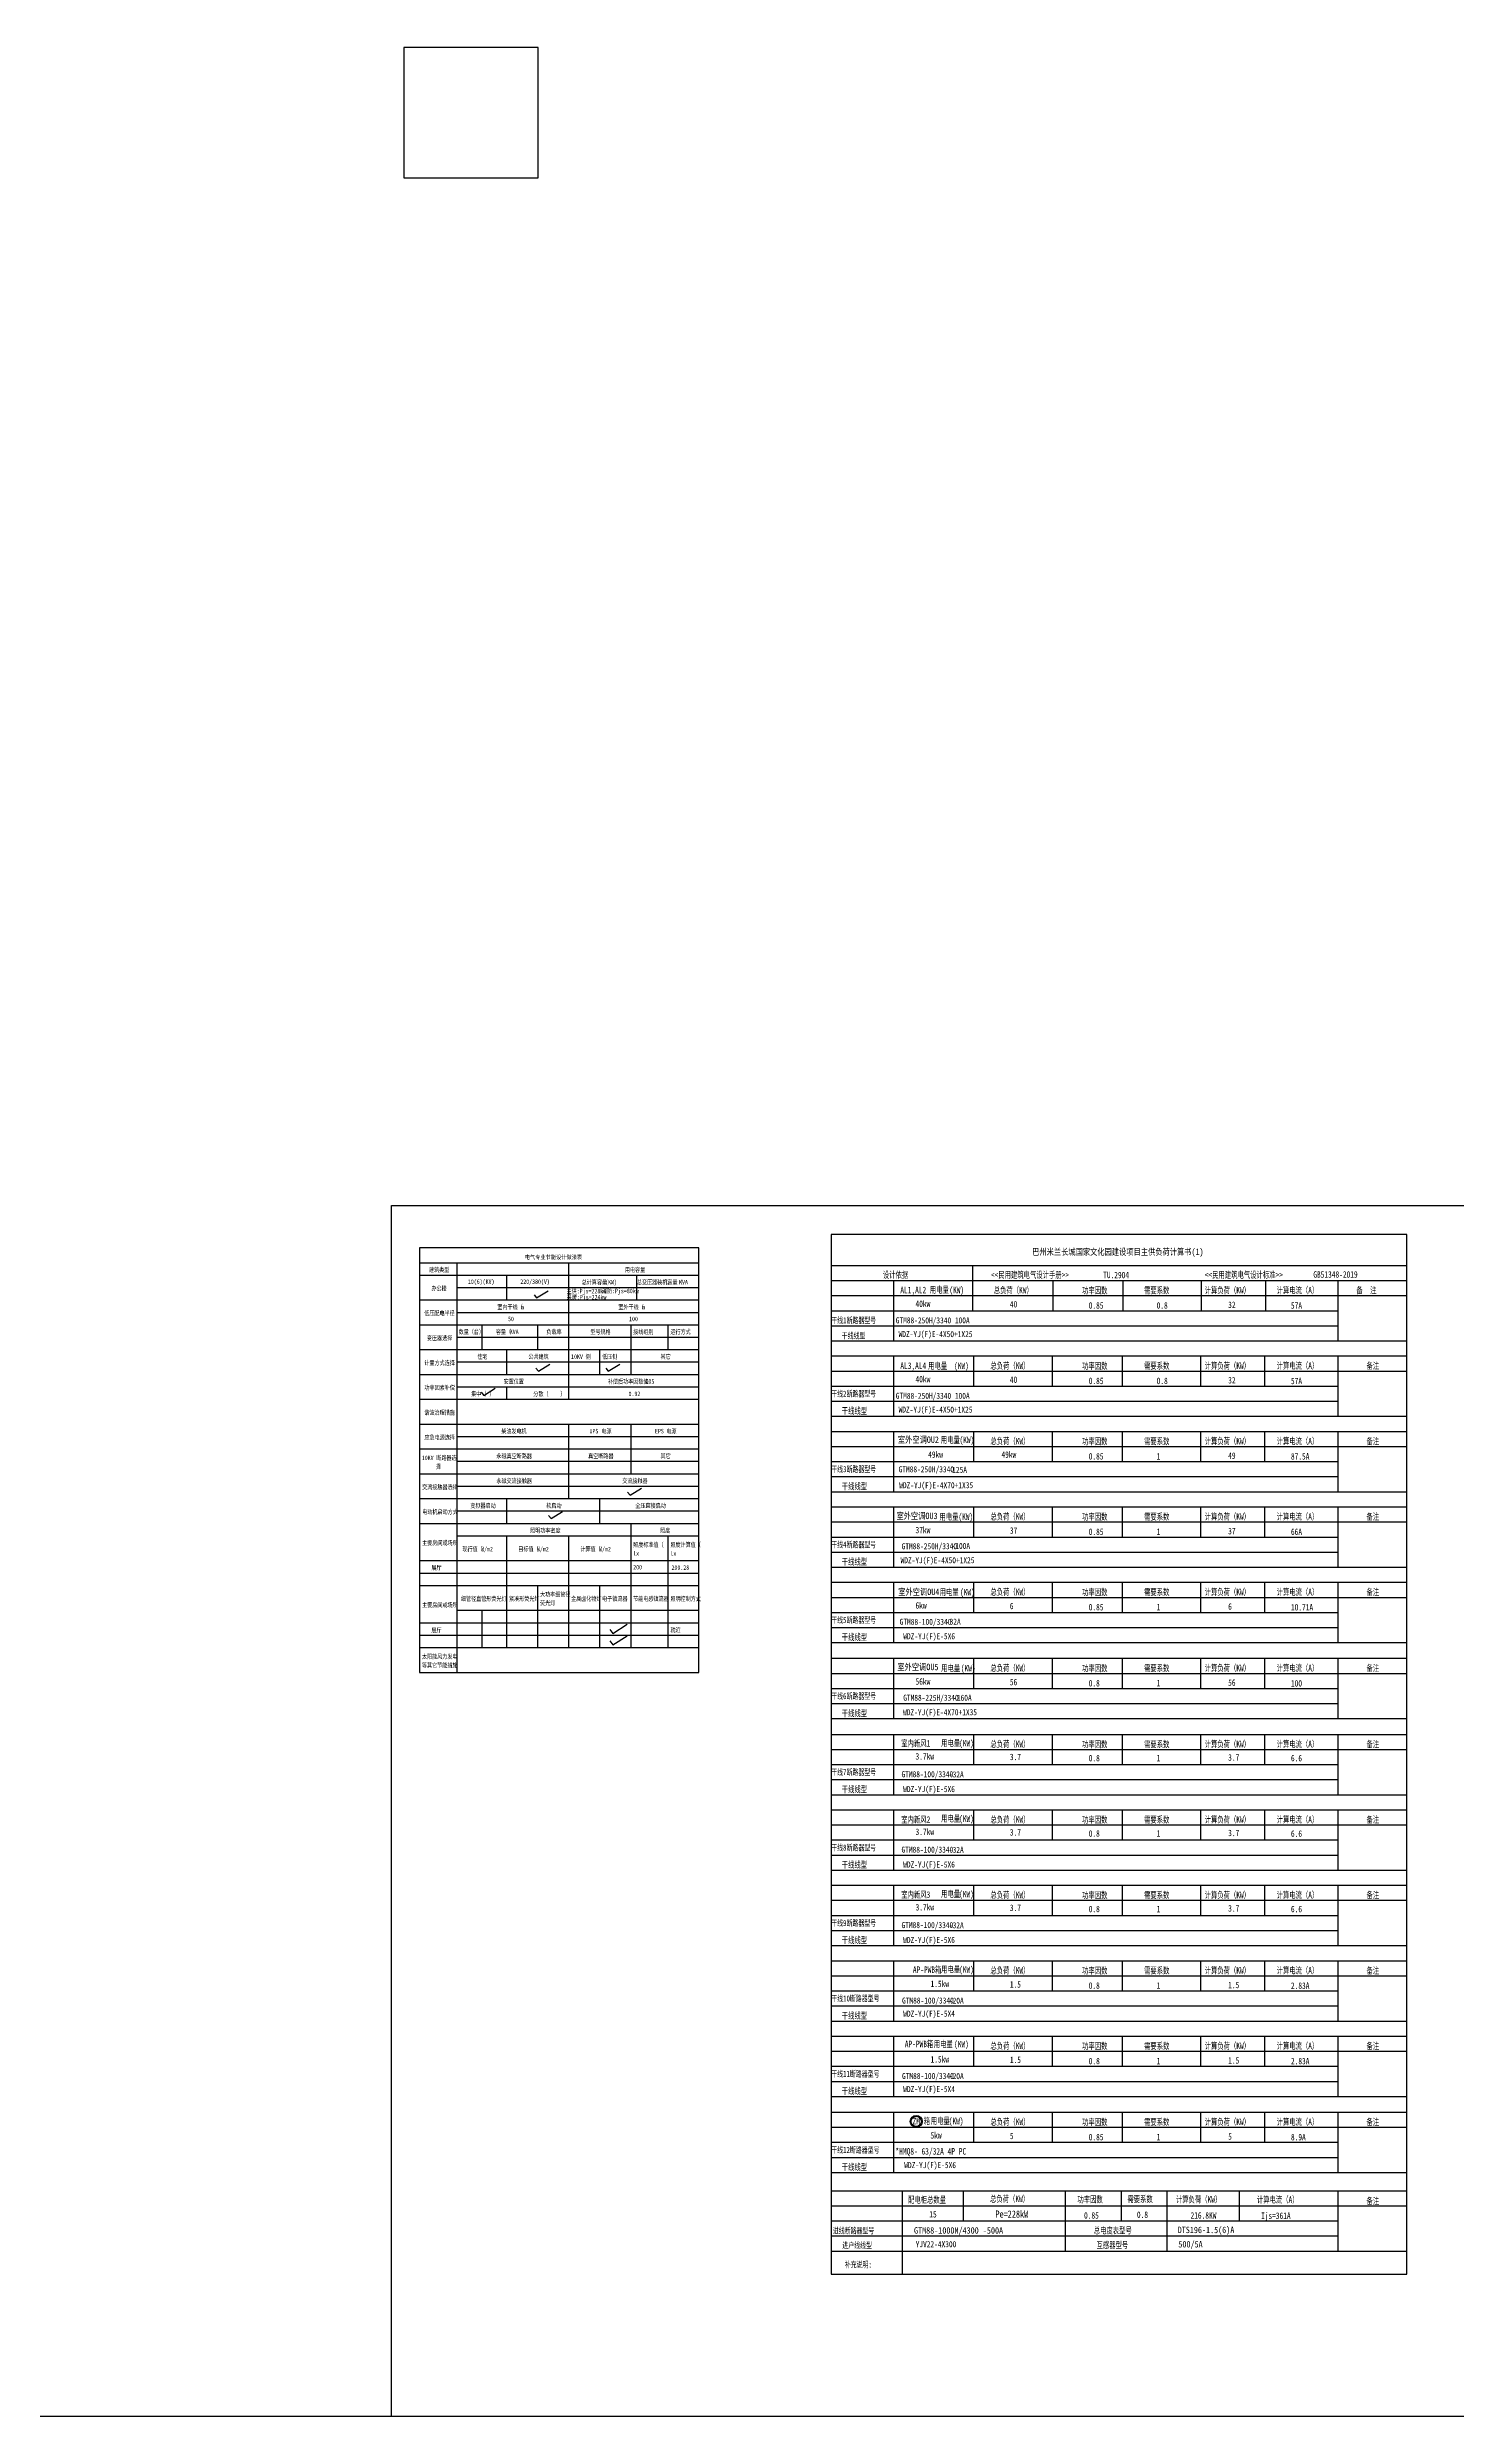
# Model space of a CAD drawing. Extents: x 815029915 to 815825525, y 579155098 to 579748855.
# Drawn here: x 815641068 to 815706446, y 579155098 to 579265019 of the extents above; entities that cross this region are included whole.
import ezdxf
from ezdxf.enums import TextEntityAlignment as Align

# ---------------------------------------------------------------- set-up
doc = ezdxf.new("R2010")
doc.units = 0
doc.header["$LTSCALE"] = 100
doc.header["$MEASUREMENT"] = 0
for name, color, linetype in [('ABDE_SYS', 3, 'Continuous'), ('PUB_TEXT', 7, 'Continuous'), ('PUB_TITLE', 4, 'Continuous'), ('TEL_TAB', 7, 'Continuous'), ('zm', 1, 'Continuous')]:
    doc.layers.add(name, color=color, linetype=linetype)
doc.styles.add('-华文细黑', font='', dxfattribs={"width": 0.8})
doc.styles.add('-宋体', font='', dxfattribs={"width": 0.8})
doc.styles.add('图签各称', font='')
doc.styles.get('-华文细黑').set_extended_font_data('STXihei')
doc.styles.get('-宋体').set_extended_font_data('SimSun')
doc.styles.get('图签各称').set_extended_font_data('SimSun')

msp = doc.modelspace()

# ---------------------------------------------------------------- linework, layer by layer
at = {"color": 7}
for p, q in [((815704131.8, 579209940.6), (815677431.8, 579209940.6)), ((815677431.8, 579209940.6), (815677431.8, 579161712.4)), ((815704131.8, 579161712.4), (815704131.8, 579209940.6)), ((815677431.8, 579165579.3), (815704131.8, 579165579.3)), ((815677431.8, 579164879.3), (815704131.8, 579164879.3)), ((815680719.4, 579165555.8), (815680719.4, 579161712.4)), ((815683550.5, 579165555.8), (815683550.5, 579164155.8)), ((815688286.3, 579165555.8), (815688286.3, 579162779.3)), ((815690877.9, 579165555.8), (815690877.9, 579164155.8)), ((815692995.1, 579165555.8), (815692995.1, 579162779.3)), ((815696352.8, 579165555.8), (815696352.8, 579164155.8)), ((815700935.3, 579165555.8), (815700935.3, 579162755.8)), ((815677431.8, 579164179.3), (815700935.3, 579164179.3)), ((815677431.8, 579163479.3), (815700935.3, 579163479.3)), ((815677431.8, 579162779.3), (815704131.8, 579162779.3)), ((815677431.8, 579161712.4), (815704131.8, 579161712.4))]:
    msp.add_line(p, q, dxfattribs=at)
at = {"layer": 'TEL_TAB'}
msp.add_lwpolyline([(815658337, 579189627), (815671297, 579189627), (815671297, 579209326.2), (815658337, 579209326.2)], close=True, dxfattribs=at)
at = {"layer": 'zm'}
for p, q in [((815677431.8, 579208507.5), (815704131.8, 579208507.5)), ((815677431.8, 579207807.5), (815704131.8, 579207807.5)), ((815680316.1, 579207807.5), (815680316.1, 579205007.5)), ((815683985.9, 579208507.5), (815683985.9, 579206407.5)), ((815687713.1, 579207807.5), (815687713.1, 579206407.5)), ((815690958.8, 579207793.7), (815690958.8, 579206407.5)), ((815694597.8, 579207807.5), (815694597.8, 579206407.5)), ((815697572.1, 579207807.5), (815697572.1, 579206407.5)), ((815700935.3, 579207807.5), (815700935.3, 579205007.5)), ((815663650, 579207147.2), (815663765.4, 579207000.4)), ((815663765.4, 579207000.4), (815664300.4, 579207336)), ((815677431.8, 579207107.5), (815704131.8, 579207107.5)), ((815677431.8, 579206407.5), (815700935.3, 579206407.5)), ((815677431.8, 579205707.5), (815700935.3, 579205707.5)), ((815677431.8, 579205007.5), (815704131.8, 579205007.5)), ((815663732.8, 579203743.4), (815663848.2, 579203596.5)), ((815663848.2, 579203596.5), (815664383.3, 579203932.1)), ((815666972.3, 579203743.4), (815667087.7, 579203596.5)), ((815667087.7, 579203596.5), (815667622.8, 579203932.1)), ((815677431.8, 579204307.5), (815704131.8, 579204307.5)), ((815677431.8, 579203607.5), (815704131.8, 579203607.5)), ((815680316.1, 579204307.5), (815680316.1, 579201507.5)), ((815684033.2, 579204307.5), (815684033.2, 579202907.5)), ((815687680.8, 579204295.8), (815687680.8, 579202895.8)), ((815690926.5, 579204282.1), (815690926.5, 579202895.8)), ((815694565.5, 579204295.8), (815694565.5, 579202895.8)), ((815697539.8, 579204295.8), (815697539.8, 579202895.8)), ((815700935.3, 579204307.5), (815700935.3, 579201507.5)), ((815661198.4, 579202621.4), (815661313.8, 579202474.6)), ((815661313.8, 579202474.6), (815661848.8, 579202810.2)), ((815677431.8, 579202907.5), (815700935.3, 579202907.5)), ((815677431.8, 579202907.5), (815700935.3, 579202907.5)), ((815677431.8, 579202207.5), (815700935.3, 579202207.5)), ((815677431.8, 579201507.5), (815704131.8, 579201507.5)), ((815677431.8, 579200807.5), (815704131.8, 579200807.5)), ((815677431.8, 579200107.5), (815704131.8, 579200107.5)), ((815680316.1, 579200807.5), (815680316.1, 579198007.5)), ((815684033.2, 579200807.5), (815684033.2, 579199407.5)), ((815687680.8, 579200795.8), (815687680.8, 579199395.8)), ((815690926.5, 579200782.1), (815690926.5, 579199395.8)), ((815694565.5, 579200795.8), (815694565.5, 579199395.8)), ((815697539.8, 579200795.8), (815697539.8, 579199395.8)), ((815700935.3, 579200807.5), (815700935.3, 579198007.5)), ((815677431.8, 579199407.5), (815700935.3, 579199407.5)), ((815677431.8, 579199407.5), (815700935.3, 579199407.5)), ((815667984.2, 579197989.9), (815668099.6, 579197843.1)), ((815668099.6, 579197843.1), (815668634.6, 579198178.7)), ((815677431.8, 579198707.5), (815700935.3, 579198707.5)), ((815677431.8, 579198007.5), (815704131.8, 579198007.5)), ((815664322.2, 579196908.4), (815664437.6, 579196761.6)), ((815664437.6, 579196761.6), (815664972.6, 579197097.2)), ((815677431.8, 579197307.5), (815704131.8, 579197307.5)), ((815680316.1, 579197307.5), (815680316.1, 579194507.5)), ((815684033.2, 579197307.5), (815684033.2, 579195907.5)), ((815687680.8, 579197295.8), (815687680.8, 579195895.8)), ((815690926.5, 579197282.1), (815690926.5, 579195895.8)), ((815694565.5, 579197295.8), (815694565.5, 579195895.8)), ((815697539.8, 579197295.8), (815697539.8, 579195895.8)), ((815700935.3, 579197307.5), (815700935.3, 579194507.5)), ((815677431.8, 579196607.5), (815704131.8, 579196607.5)), ((815677431.8, 579195907.5), (815700935.3, 579195907.5)), ((815677431.8, 579195907.5), (815700935.3, 579195907.5)), ((815677431.8, 579195207.5), (815700935.3, 579195207.5)), ((815677431.8, 579194507.5), (815704131.8, 579194507.5)), ((815677431.8, 579193807.5), (815704131.8, 579193807.5)), ((815680316.1, 579193807.5), (815680316.1, 579191007.5)), ((815684033.2, 579193807.5), (815684033.2, 579192407.5)), ((815687680.8, 579193795.8), (815687680.8, 579192395.8)), ((815690926.5, 579193782.1), (815690926.5, 579192395.8)), ((815694565.5, 579193795.8), (815694565.5, 579192395.8)), ((815697539.8, 579193795.8), (815697539.8, 579192395.8)), ((815700935.3, 579193807.5), (815700935.3, 579191007.5)), ((815677431.8, 579193107.5), (815704131.8, 579193107.5)), ((815677431.8, 579192407.5), (815700935.3, 579192407.5)), ((815677431.8, 579192407.5), (815700935.3, 579192407.5)), ((815667155.4, 579191621.1), (815667299.6, 579191437.5)), ((815667299.6, 579191437.5), (815667968.4, 579191857)), ((815667299.6, 579190901), (815667968.4, 579191320.5)), ((815677431.8, 579191707.5), (815700935.3, 579191707.5)), ((815667155.4, 579191084.5), (815667299.6, 579190901)), ((815677431.8, 579191007.5), (815704131.8, 579191007.5)), ((815677431.8, 579190279.4), (815704131.8, 579190279.4)), ((815680316.1, 579190279.4), (815680316.1, 579187479.4)), ((815684033.2, 579190279.4), (815684033.2, 579188879.4)), ((815687680.8, 579190267.8), (815687680.8, 579188867.8)), ((815690926.5, 579190254.1), (815690926.5, 579188867.8)), ((815694565.5, 579190267.8), (815694565.5, 579188867.8)), ((815697539.8, 579190267.8), (815697539.8, 579188867.8)), ((815700935.3, 579190279.4), (815700935.3, 579187479.4)), ((815677431.8, 579189579.4), (815704131.8, 579189579.4)), ((815677431.8, 579188879.4), (815700935.3, 579188879.4)), ((815677431.8, 579188879.4), (815700935.3, 579188879.4)), ((815677431.8, 579188179.4), (815700935.3, 579188179.4)), ((815677431.8, 579187479.4), (815704131.8, 579187479.4)), ((815677431.8, 579186751.4), (815704131.8, 579186751.4)), ((815680316.1, 579186751.4), (815680316.1, 579183951.4)), ((815684033.2, 579186751.4), (815684033.2, 579185351.4)), ((815687680.8, 579186739.8), (815687680.8, 579185339.8)), ((815694565.5, 579186739.8), (815694565.5, 579185339.8)), ((815697539.8, 579186739.8), (815697539.8, 579185339.8)), ((815700935.3, 579186751.4), (815700935.3, 579183951.4)), ((815677431.8, 579186051.4), (815704131.8, 579186051.4)), ((815690926.5, 579186726), (815690926.5, 579185339.8)), ((815677431.8, 579185351.4), (815700935.3, 579185351.4)), ((815677431.8, 579185351.4), (815700935.3, 579185351.4)), ((815677431.8, 579184651.4), (815700935.3, 579184651.4)), ((815677431.8, 579183951.4), (815704131.8, 579183951.4)), ((815677431.8, 579183251.4), (815704131.8, 579183251.4)), ((815677431.8, 579182551.4), (815704131.8, 579182551.4)), ((815680316.1, 579183251.4), (815680316.1, 579180451.4)), ((815684033.2, 579183251.4), (815684033.2, 579181851.4)), ((815687680.8, 579183239.8), (815687680.8, 579181839.8)), ((815690926.5, 579183226), (815690926.5, 579181839.8)), ((815694565.5, 579183239.8), (815694565.5, 579181839.8)), ((815697539.8, 579183239.8), (815697539.8, 579181839.8)), ((815700935.3, 579183251.4), (815700935.3, 579180451.4)), ((815677431.8, 579181851.4), (815700935.3, 579181851.4)), ((815677431.8, 579181851.4), (815700935.3, 579181851.4)), ((815677431.8, 579181151.4), (815700935.3, 579181151.4)), ((815677431.8, 579180451.4), (815704131.8, 579180451.4)), ((815677431.8, 579179751.4), (815704131.8, 579179751.4)), ((815677431.8, 579179051.4), (815704131.8, 579179051.4)), ((815680316.1, 579179751.4), (815680316.1, 579176951.4)), ((815684033.2, 579179751.4), (815684033.2, 579178351.4)), ((815687680.8, 579179739.8), (815687680.8, 579178339.8)), ((815690926.5, 579179726), (815690926.5, 579178339.8)), ((815694565.5, 579179739.8), (815694565.5, 579178339.8)), ((815697539.8, 579179739.8), (815697539.8, 579178339.8)), ((815700935.3, 579179751.4), (815700935.3, 579176951.4)), ((815677431.8, 579178351.4), (815700935.3, 579178351.4)), ((815677431.8, 579178351.4), (815700935.3, 579178351.4)), ((815677431.8, 579177651.4), (815700935.3, 579177651.4)), ((815677431.8, 579176951.4), (815704131.8, 579176951.4)), ((815677431.8, 579176251.4), (815704131.8, 579176251.4)), ((815680316.1, 579176251.4), (815680316.1, 579173451.4)), ((815684033.2, 579176251.4), (815684033.2, 579174851.4)), ((815687680.8, 579176239.8), (815687680.8, 579174839.8)), ((815690926.5, 579176226), (815690926.5, 579174839.8)), ((815694565.5, 579176239.8), (815694565.5, 579174839.8)), ((815697539.8, 579176239.8), (815697539.8, 579174839.8)), ((815700935.3, 579176251.4), (815700935.3, 579173451.4)), ((815677431.8, 579175551.4), (815704131.8, 579175551.4)), ((815677431.8, 579174851.4), (815700935.3, 579174851.4)), ((815677431.8, 579174851.4), (815700935.3, 579174851.4)), ((815677431.8, 579174151.4), (815700935.3, 579174151.4)), ((815677431.8, 579173451.4), (815704131.8, 579173451.4)), ((815677431.8, 579172751.4), (815704131.8, 579172751.4)), ((815680316.1, 579172751.4), (815680316.1, 579169951.4)), ((815684033.2, 579172751.4), (815684033.2, 579171351.4)), ((815687680.8, 579172739.8), (815687680.8, 579171339.8)), ((815690926.5, 579172726), (815690926.5, 579171339.8)), ((815694565.5, 579172739.8), (815694565.5, 579171339.8)), ((815697539.8, 579172739.8), (815697539.8, 579171339.8)), ((815700935.3, 579172751.4), (815700935.3, 579169951.4)), ((815677431.8, 579172051.4), (815704131.8, 579172051.4)), ((815677431.8, 579171351.4), (815700935.3, 579171351.4)), ((815677431.8, 579171351.4), (815700935.3, 579171351.4)), ((815677431.8, 579170651.4), (815700935.3, 579170651.4)), ((815677431.8, 579169951.4), (815704131.8, 579169951.4)), ((815677431.8, 579169223.3), (815704131.8, 579169223.3)), ((815680316.1, 579169223.3), (815680316.1, 579166423.3)), ((815684033.2, 579169223.3), (815684033.2, 579167823.3)), ((815687680.8, 579169211.7), (815687680.8, 579167811.7)), ((815690926.5, 579169198), (815690926.5, 579167811.7)), ((815694565.5, 579169211.7), (815694565.5, 579167811.7)), ((815697539.8, 579169211.7), (815697539.8, 579167811.7)), ((815700935.3, 579169223.3), (815700935.3, 579166423.3)), ((815677431.8, 579168523.3), (815704131.8, 579168523.3)), ((815677431.8, 579167823.3), (815700935.3, 579167823.3)), ((815677431.8, 579167823.3), (815700935.3, 579167823.3)), ((815677431.8, 579167123.3), (815700935.3, 579167123.3)), ((815677431.8, 579166423.3), (815704131.8, 579166423.3))]:
    msp.add_line(p, q, dxfattribs=at)
at = {"layer": 'zm', "color": 1}
for points in [[(815029915, 579748855.2), (815825407.5, 579748855.2), (815825407.5, 579155097.6), (815029915, 579155097.6)], [(815657602.3, 579258964.9), (815663833.2, 579258964.9), (815663833.2, 579265018.6), (815657602.3, 579265018.6)]]:
    msp.add_lwpolyline(points, close=True, dxfattribs=at)
at = {"layer": 'zm'}
for points in [[(815657024.4, 579155097.6), (815657024.4, 579211283.6), (815825525.2, 579211283.6)], [(815658337, 579208635), (815671297, 579208635)], [(815658337, 579208059), (815671297, 579208059)], [(815660065, 579208635), (815660065, 579189627)], [(815662369, 579208059), (815662369, 579206907)], [(815665249, 579208635), (815665249, 579202299)], [(815668402.7, 579208059), (815668402.7, 579206907)], [(815658337, 579206907), (815671297, 579206907)], [(815660065, 579207483), (815671297, 579207483)], [(815658337, 579205755), (815671297, 579205755)], [(815660065, 579206331), (815671297, 579206331)], [(815661217, 579205755), (815661217, 579204603)], [(815663809, 579205755), (815663809, 579204603)], [(815668129, 579205755), (815668129, 579203451)], [(815669857, 579205755), (815669857, 579204603)], [(815658337, 579204603), (815671297, 579204603)], [(815660065, 579205179), (815671297, 579205179)], [(815662369, 579204603), (815662369, 579203451)], [(815666689, 579204603), (815666689, 579203451)], [(815658337, 579203451), (815671297, 579203451)], [(815660065, 579204027), (815671297, 579204027)], [(815658337, 579202299), (815671297, 579202299)], [(815660065, 579202875), (815671297, 579202875)], [(815662369, 579202875), (815662369, 579202299)], [(815658337, 579201147), (815671297, 579201147)], [(815665249, 579201147), (815665249, 579197691)], [(815668129, 579201147), (815668129, 579198843)], [(815658337, 579199995), (815671297, 579199995)], [(815660065, 579200571), (815671297, 579200571)], [(815658337, 579198843), (815671297, 579198843)], [(815660065, 579199419), (815671297, 579199419)], [(815660065, 579198267), (815671297, 579198267)], [(815658337, 579197691), (815671297, 579197691)], [(815660065, 579197115), (815671297, 579197115)], [(815662369, 579197691), (815662369, 579196539)], [(815666689, 579197691), (815666689, 579196539)], [(815658337, 579196539), (815671297, 579196539)], [(815660065, 579195963), (815671297, 579195963)], [(815662369, 579195963), (815662369, 579190779)], [(815665249, 579195963), (815665249, 579190779)], [(815668129, 579196539), (815668129, 579190779)], [(815669857, 579195963), (815669857, 579190779)], [(815658337, 579194811), (815671297, 579194811)], [(815658337, 579194235), (815671297, 579194235)], [(815658337, 579193659), (815671297, 579193659)], [(815663809, 579193659), (815663809, 579190779)], [(815666689, 579193659), (815666689, 579190779)], [(815660065, 579192507), (815671297, 579192507)], [(815661217, 579192507), (815661217, 579190779)], [(815658337, 579191931), (815671297, 579191931)], [(815658337, 579191355), (815671297, 579191355)], [(815658337, 579190779), (815671297, 579190779)]]:
    msp.add_lwpolyline(points, dxfattribs=at)
at = {"layer": 'zm', "color": 1, "ltscale": 10}
for centre, radius in [((815681376.5, 579168796.6), 278.1), ((815681377.7, 579168796), 237.5)]:
    msp.add_circle(centre, radius, dxfattribs=at)

# ---------------------------------------------------------------- texts
at = {"layer": 'ABDE_SYS', "linetype": 'Continuous', "style": '-宋体'}
for s, height, width, p in [('GTM88-250H/3340 100A ', 280, 0.75, (815680426.1, 579205818.8)), ('  WDZ-YJ(F)E-4X50+1X25', 280, 0.75, (815680215.7, 579205180.5, 1681.3)), ('GTM88-250H/3340 100A ', 280, 0.75, (815680426.1, 579202318.8)), ('  WDZ-YJ(F)E-4X50+1X25', 280, 0.75, (815680215.7, 579201680.5, 1681.3)), ('GTM88-250H/3340 ', 280, 0.75, (815680558.4, 579198908.3)), ('-125A', 280, 0.75, (815682873.1, 579198884.4)), ('  WDZ-YJ(F)E-4X70+1X35', 280, 0.75, (815680243.7, 579198170.9, 1681.3)), ('GTM88-250H/3340 ', 280, 0.75, (815680698.5, 579195339.9, -1681.3)), ('-100A', 280, 0.75, (815683016, 579195352.5, -1681.3)), ('  WDZ-YJ(F)E-4X50+1X25', 280, 0.75, (815680307.3, 579194690.8)), ('GTM88-100/3340 ', 280, 0.75, (815680607.3, 579191833.6)), ('  WDZ-YJ(F)E-5X6', 280, 0.75, (815680433.4, 579191164.9, 1681.3)), ('-32A', 280, 0.75, (815682752.7, 579191842.1)), ('  WDZ-YJ(F)E-4X70+1X35', 280, 0.75, (815680423.5, 579187638.6, 1681.3)), ('GTM88-225H/3340 ', 280, 0.75, (815680772.8, 579188310.1)), ('-160A', 280, 0.75, (815683090.4, 579188310.4)), ('GTM88-100/3340 ', 280, 0.75, (815680692.9, 579184762.3)), ('-32A', 280, 0.75, (815682893.2, 579184753.6)), ('  WDZ-YJ(F)E-5X6', 280, 0.75, (815680427.3, 579184072.4, 1681.3)), ('GTM88-100/3340 ', 280, 0.75, (815680692.9, 579181262.3)), ('-32A', 280, 0.75, (815682893.2, 579181253.6)), ('  WDZ-YJ(F)E-5X6', 280, 0.75, (815680427.3, 579180572.4, 1681.3)), ('GTM88-100/3340 ', 280, 0.75, (815680692.9, 579177762.3)), ('-32A', 280, 0.75, (815682893.2, 579177753.6)), ('  WDZ-YJ(F)E-5X6', 280, 0.75, (815680427.3, 579177072.4, 1681.3)), ('  WDZ-YJ(F)E-5X4', 280, 0.75, (815680429.5, 579173654, 1681.3)), ('GTM88-100/3340 ', 280, 0.75, (815680717.5, 579174261.5)), ('-20A', 280, 0.75, (815682893.1, 579174257.2)), ('  WDZ-YJ(F)E-5X4', 280, 0.75, (815680429.5, 579170154, 1681.3)), ('GTM88-100/3340 ', 280, 0.75, (815680717.5, 579170761.5)), ('-20A', 280, 0.75, (815682893.1, 579170757.2)), ('  WDZ-YJ(F)E-5X6', 280, 0.75, (815680478.5, 579166625.3, 1681.3)), ('Pe=228kW', 332.6, 0.8, (815685051.1, 579164328.4)), ('YJV22-4X300', 280, 0.75, (815681351.2, 579162958, 1681.3))]:
    msp.add_text(s, height=height, dxfattribs=dict(at, width=width)).set_placement(p)
at = {"layer": 'PUB_TEXT', "color": 7, "style": '图签各称', "width": 0.9}
msp.add_text('电气专业节能设计做法表', height=192, dxfattribs=at).set_placement((815663214.2, 579208797.6))
at = {"layer": 'PUB_TITLE', "style": '-宋体', "width": 0.8}
msp.add_text('巴州米兰长城国家文化园建设项目主供负荷计算书(1)', height=300, dxfattribs=at).set_placement((815686753.3, 579208986.7))
at = {"layer": 'zm', "style": '-宋体'}
for s, height, width, p in [('建筑类型', 210, 0.8, (815658771.9, 579208203)), ('10(6)(KV)', 210, 0.8, (815660576.2, 579207648.6)), ('220/380(V)', 210, 0.8, (815663005.9, 579207648.6)), ('总计算容量', 210, 0.8, (815665855.1, 579207627)), ('(KW)', 210, 0.8, (815666943.6, 579207627)), ('用电容量', 210, 0.8, (815667859.3, 579208203)), ('总变压器装机容量（', 210, 0.8, (815668419.2, 579207627)), ('KVA', 210, 0.8, (815670373.4, 579207627)), ('设计依据', 300, 0.7, (815679827.4, 579207920.8)), ('<<民用建筑电气设计手册>>', 300, 0.7, (815684841.5, 579207920.8)), ('TU.2904', 300, 0.7, (815690049.7, 579207913.2)), ('<<民用建筑电气设计标准>>', 300, 0.7, (815694762.1, 579207920.8)), ('GB51348-2019', 300, 0.7, (815699798, 579207937.2)), ('办公楼', 210, 0.8, (815658885.3, 579207339)), ('室内干线（', 210, 0.8, (815661943.4, 579206475)), ('m', 210, 0.8, (815663026.9, 579206475)), ('室外干线（', 210, 0.8, (815667559.4, 579206475)), ('m', 210, 0.8, (815668642.9, 579206475)), ('AL1,AL2', 300, 0.7, (815680638.4, 579207218.9)), ('40kw', 300, 0.7, (815681344.2, 579206581.3)), ('用电量', 300, 0.7, (815682006.5, 579207228.5)), ('(KW)', 300, 0.7, (815682912.5, 579207218.8)), ('总负荷（KW）', 300, 0.7, (815684971.7, 579207206.9)), ('40', 300, 0.7, (815685720.3, 579206556.4)), ('功率因数', 300, 0.7, (815689070.7, 579207196.1)), ('0.85', 300, 0.7, (815689377.9, 579206501.8)), ('需要系数', 300, 0.7, (815691944.8, 579207201.3)), ('0.8', 300, 0.7, (815692530.2, 579206502.9)), ('计算负荷（KW）', 300, 0.7, (815694755.6, 579207206.9)), ('32', 300, 0.7, (815695848.5, 579206530.8)), ('计算电流（A）', 300, 0.7, (815698092.2, 579207206.9)), ('57A', 300, 0.7, (815698760.9, 579206498.7)), ('备  注', 300, 0.7, (815701795.3, 579207206.9)), ('低压配电半径', 210, 0.8, (815658552.4, 579206187)), ('数量（台）', 210, 0.8, (815660148.4, 579205323)), ('容量（', 210, 0.8, (815661872.3, 579205323)), ('50', 210, 0.8, (815662437.5, 579205920.6)), ('KVA', 210, 0.8, (815662520.3, 579205323)), ('负载率', 210, 0.8, (815664222.4, 579205323)), ('型号规格', 210, 0.8, (815666259.9, 579205323)), ('100', 210, 0.8, (815668053.5, 579205920.6)), ('接线组别', 210, 0.8, (815668244.2, 579205323)), ('运行方式', 210, 0.8, (815669972.2, 579205323)), ('干线1断路器型号', 280, 0.7, (815677432, 579205819.2)), ('干线线型', 280, 0.7, (815677921.4, 579205109.3)), ('变压器选择', 210, 0.8, (815658673, 579205035)), ('住宅', 210, 0.8, (815661013.8, 579204171)), ('公共建筑', 210, 0.8, (815663386.3, 579204171)), ('10KV', 210, 0.8, (815665364.2, 579204171)), ('侧', 210, 0.8, (815666040, 579204171)), ('低压侧', 210, 0.8, (815666804.2, 579204171)), ('其它', 210, 0.8, (815669514.3, 579204171)), ('计量方式选择', 210, 0.8, (815658558.8, 579203883)), ('安置位置', 210, 0.8, (815662235.2, 579203019)), ('补偿后功率因数值', 210, 0.8, (815667071.2, 579203019)), ('COS', 210, 0.8, (815668814.6, 579203019)), ('AL3,AL4', 300, 0.7, (815680638.4, 579203705.8)), ('40kw', 300, 0.7, (815681344.2, 579203081.3)), ('用电量', 300, 0.7, (815681927.8, 579203701.2)), ('(KW)', 300, 0.7, (815683131.3, 579203698.3)), ('总负荷（KW）', 300, 0.7, (815684815.5, 579203706.9)), ('40', 300, 0.7, (815685720.3, 579203056.4)), ('功率因数', 300, 0.7, (815689070.7, 579203696.1)), ('0.85', 300, 0.7, (815689377.9, 579203001.8)), ('需要系数', 300, 0.7, (815691944.8, 579203701.3)), ('0.8', 300, 0.7, (815692530.2, 579203002.9)), ('计算负荷（KW）', 300, 0.7, (815694755.6, 579203706.9)), ('32', 300, 0.7, (815695848.5, 579203030.8)), ('计算电流（A）', 300, 0.7, (815698092.2, 579203706.9)), ('57A', 300, 0.7, (815698760.9, 579202998.7)), ('备注', 300, 0.7, (815702265.4, 579203700.9)), ('功率因素补偿', 210, 0.8, (815658559.7, 579202731)), ('集中（ ）', 210, 0.8, (815660730.5, 579202443)), ('分散（    ）', 210, 0.8, (815663610.5, 579202443)), ('干线2断路器型号', 280, 0.7, (815677432, 579202414.8)), ('谐波治理措施', 210, 0.8, (815658559.7, 579201579)), ('干线线型', 300, 0.7, (815677921.4, 579201609.3)), ('应急电源选择', 210, 0.8, (815658558.8, 579200427)), ('柴油发电机', 210, 0.8, (815662125.4, 579200715)), ('UPS', 210, 0.8, (815666217.5, 579200715)), ('电源', 210, 0.8, (815666770.4, 579200715)), ('EPS', 210, 0.8, (815669254.6, 579200715)), ('电源', 210, 0.8, (815669781.3, 579200715)), ('用电量', 300, 0.7, (815682518.4, 579200264.2)), ('(KW)', 300, 0.7, (815683383.3, 579200261.3)), ('总负荷（KW）', 300, 0.7, (815684815.5, 579200206.9)), ('功率因数', 300, 0.7, (815689070.7, 579200196.1)), ('需要系数', 300, 0.7, (815691944.8, 579200201.3)), ('计算负荷（KW）', 300, 0.7, (815694755.6, 579200206.9)), ('计算电流（A）', 300, 0.7, (815698092.2, 579200206.9)), ('备注', 300, 0.7, (815702265.4, 579200200.9)), ('10KV', 210, 0.8, (815658437.8, 579199476.6)), ('择', 210, 0.8, (815659094.7, 579199073.4)), ('断路器选', 210, 0.8, (815659113.6, 579199476.6)), ('永磁真空断路器', 210, 0.8, (815661899.6, 579199563)), ('真空断路器', 210, 0.8, (815666154.7, 579199563)), ('其它', 210, 0.8, (815669514.3, 579199563)), ('干线3断路器型号', 280, 0.7, (815677432, 579198914.8)), ('49kw', 300, 0.7, (815681928.8, 579199581.3)), ('49kw', 300, 0.7, (815685330.1, 579199581.3)), ('0.85', 300, 0.7, (815689377.9, 579199501.8)), ('1', 300, 0.7, (815692530.2, 579199502.9)), ('49', 300, 0.7, (815695848.5, 579199530.8)), ('87.5A', 300, 0.7, (815698760.9, 579199498.7)), ('交流接触器选择', 210, 0.8, (815658452.6, 579198123)), ('永磁交流接触器', 210, 0.8, (815661899.6, 579198411)), ('交流接触器', 210, 0.8, (815667738.7, 579198411)), ('干线线型', 300, 0.7, (815677921.4, 579198109.3)), ('电动机启动方式', 210, 0.8, (815658457.2, 579196971)), ('变频器启动', 210, 0.8, (815660690, 579197259)), ('软启动', 210, 0.8, (815664213.3, 579197259)), ('全压直接启动', 210, 0.8, (815668347.1, 579197259)), ('用电量', 300, 0.7, (815682454.3, 579196701.2)), ('(KW)', 300, 0.7, (815683333.8, 579196698.3)), ('总负荷（KW）', 300, 0.7, (815684815.5, 579196706.9)), ('功率因数', 300, 0.7, (815689070.7, 579196696.1)), ('需要系数', 300, 0.7, (815691944.8, 579196701.3)), ('计算负荷（KW）', 300, 0.7, (815694755.6, 579196706.9)), ('计算电流（A）', 300, 0.7, (815698092.2, 579196706.9)), ('备注', 300, 0.7, (815702265.4, 579196700.9)), ('主要房间或场所', 210, 0.8, (815658453.5, 579195531)), ('照明功率密度', 210, 0.8, (815663462.9, 579196107)), ('照度标准值（', 210, 0.8, (815668244.2, 579195444.6)), ('照度', 210, 0.8, (815669495.3, 579196107)), ('照度计算值（', 210, 0.8, (815669972.2, 579195444.6)), ('干线4断路器型号', 280, 0.7, (815677432, 579195414.8)), ('37kw', 300, 0.7, (815681344.2, 579196081.3)), ('37', 300, 0.7, (815685720.3, 579196056.4)), ('0.85', 300, 0.7, (815689377.9, 579196001.8)), ('1', 300, 0.7, (815692530.2, 579196002.9)), ('37', 300, 0.7, (815695848.5, 579196030.8)), ('66A', 300, 0.7, (815698760.9, 579195998.7)), ('展厅', 210, 0.8, (815658884.3, 579194379)), ('现行值（', 210, 0.8, (815660322.6, 579195243)), ('W/m2', 210, 0.8, (815661188.4, 579195243)), ('目标值（', 210, 0.8, (815662914.6, 579195243)), ('W/m2', 210, 0.8, (815663780.4, 579195243)), ('计算值（', 210, 0.8, (815665794.6, 579195243)), ('W/m2', 210, 0.8, (815666660.4, 579195243)), ('200', 210, 0.8, (815668244.2, 579194400.6)), ('lx', 210, 0.8, (815668244.2, 579195041.4)), ('lx', 210, 0.8, (815669972.2, 579195041.4)), ('200.28', 210, 0.8, (815670022.8, 579194381.8)), ('干线线型', 300, 0.7, (815677921.4, 579194609.3)), ('大功率细管径', 210, 0.8, (815663924.2, 579193140.6)), ('用电量', 300, 0.7, (815682462.5, 579193201.2)), ('(KW)', 300, 0.7, (815683406.1, 579193198.3)), ('总负荷（KW）', 300, 0.7, (815684815.5, 579193206.9)), ('功率因数', 300, 0.7, (815689070.7, 579193196.1)), ('需要系数', 300, 0.7, (815691944.8, 579193201.3)), ('计算负荷（KW）', 300, 0.7, (815694755.6, 579193206.9)), ('计算电流（A）', 300, 0.7, (815698092.2, 579193206.9)), ('备注', 300, 0.7, (815702265.4, 579193200.9)), ('主要房间或场所', 210, 0.8, (815658453.5, 579192651)), ('细管径直管形荧光灯', 210, 0.8, (815660253.6, 579192939)), ('紧凑形荧光灯', 210, 0.8, (815662484.2, 579192939)), ('荧光灯', 210, 0.8, (815663924.2, 579192737.4)), ('金属卤化物灯', 210, 0.8, (815665364.2, 579192939)), ('电子镇流器', 210, 0.8, (815666804.2, 579192939)), ('节能电感镇流器', 210, 0.8, (815668244.2, 579192939)), ('照明控制方式', 210, 0.8, (815669972.2, 579192939)), ('干线5断路器型号', 280, 0.7, (815677432, 579191914.8)), ('6kw', 300, 0.7, (815681344.2, 579192581.3)), ('6', 300, 0.7, (815685720.3, 579192556.4)), ('0.85', 300, 0.7, (815689377.9, 579192501.8)), ('1', 300, 0.7, (815692530.2, 579192502.9)), ('6', 300, 0.7, (815695848.5, 579192530.8)), ('10.71A', 300, 0.7, (815698760.9, 579192498.7)), ('展厅', 210, 0.8, (815658884.3, 579191475.5)), ('就近', 210, 0.8, (815669972.2, 579191492.7)), ('干线线型', 300, 0.7, (815677921.4, 579191109.3)), ('等其它节能措施', 210, 0.8, (815658444.9, 579189857.4)), ('太阳能风力发电', 210, 0.8, (815658444.9, 579190260.6)), ('总负荷（KW）', 300, 0.7, (815684815.5, 579189678.9)), ('计算负荷（KW）', 300, 0.7, (815694755.6, 579189678.9)), ('计算电流（A）', 300, 0.7, (815698092.2, 579189678.9)), ('56kw', 300, 0.7, (815681344.2, 579189053.2)), ('用电量', 300, 0.7, (815682530.3, 579189673.2)), ('(KW)', 300, 0.7, (815683444.3, 579189670.3)), ('56', 300, 0.7, (815685720.3, 579189028.3)), ('功率因数', 300, 0.7, (815689070.7, 579189668)), ('0.8', 300, 0.7, (815689377.9, 579188973.7)), ('需要系数', 300, 0.7, (815691944.8, 579189673.3)), ('1', 300, 0.7, (815692530.2, 579188974.9)), ('56', 300, 0.7, (815695848.5, 579189002.8)), ('100', 300, 0.7, (815698760.9, 579188970.7)), ('备注', 300, 0.7, (815702265.4, 579189672.8)), ('干线6断路器型号', 280, 0.7, (815677432, 579188386.8)), ('干线线型', 300, 0.7, (815677921.4, 579187581.3)), ('室内新风1', 300, 0.7, (815680679.7, 579186184)), ('3.7kw', 300, 0.7, (815681344.2, 579185579.5)), ('用电量', 300, 0.7, (815682530.3, 579186199.5)), ('(KW)', 300, 0.7, (815683363.7, 579186187.9)), ('总负荷（KW）', 300, 0.7, (815684815.5, 579186150.8)), ('3.7', 300, 0.7, (815685720.3, 579185554.6)), ('功率因数', 300, 0.7, (815689070.7, 579186140)), ('0.8', 300, 0.7, (815689377.9, 579185500)), ('需要系数', 300, 0.7, (815691944.8, 579186145.2)), ('1', 300, 0.7, (815692530.2, 579185501.2)), ('计算负荷（KW）', 300, 0.7, (815694755.6, 579186150.8)), ('3.7', 300, 0.7, (815695848.5, 579185529.1)), ('计算电流（A）', 300, 0.7, (815698092.2, 579186150.8)), ('6.6', 300, 0.7, (815698760.9, 579185497)), ('备注', 300, 0.7, (815702265.4, 579186144.8)), ('干线7断路器型号', 280, 0.7, (815677432, 579184858.7)), ('干线线型', 300, 0.7, (815677921.4, 579184053.2)), ('室内新风2', 300, 0.7, (815680679.7, 579182648.3)), ('3.7kw', 300, 0.7, (815681344.2, 579182079.5)), ('用电量', 300, 0.7, (815682530.3, 579182699.5)), ('(KW)', 300, 0.7, (815683363.7, 579182687.9)), ('总负荷（KW）', 300, 0.7, (815684815.5, 579182650.8)), ('3.7', 300, 0.7, (815685720.3, 579182054.6)), ('功率因数', 300, 0.7, (815689070.7, 579182640)), ('需要系数', 300, 0.7, (815691944.8, 579182645.2)), ('计算负荷（KW）', 300, 0.7, (815694755.6, 579182650.8)), ('计算电流（A）', 300, 0.7, (815698092.2, 579182650.8)), ('备注', 300, 0.7, (815702265.4, 579182644.8)), ('干线8断路器型号', 280, 0.7, (815677432, 579181358.7)), ('0.8', 300, 0.7, (815689377.9, 579182000)), ('1', 300, 0.7, (815692530.2, 579182001.2)), ('3.7', 300, 0.7, (815695848.5, 579182029.1)), ('6.6', 300, 0.7, (815698760.9, 579181997)), ('干线线型', 300, 0.7, (815677921.4, 579180553.2)), ('室内新风3', 300, 0.7, (815680679.7, 579179165.5)), ('用电量', 300, 0.7, (815682530.3, 579179199.5)), ('(KW)', 300, 0.7, (815683363.7, 579179187.9)), ('总负荷（KW）', 300, 0.7, (815684815.5, 579179150.8)), ('功率因数', 300, 0.7, (815689070.7, 579179140)), ('需要系数', 300, 0.7, (815691944.8, 579179145.2)), ('计算负荷（KW）', 300, 0.7, (815694755.6, 579179150.8)), ('计算电流（A）', 300, 0.7, (815698092.2, 579179150.8)), ('备注', 300, 0.7, (815702265.4, 579179144.8)), ('干线9断路器型号', 280, 0.7, (815677432, 579177858.7)), ('3.7kw', 300, 0.7, (815681344.2, 579178579.5)), ('3.7', 300, 0.7, (815685720.3, 579178554.6)), ('0.8', 300, 0.7, (815689377.9, 579178500)), ('1', 300, 0.7, (815692530.2, 579178501.2)), ('3.7', 300, 0.7, (815695848.5, 579178529.1)), ('6.6', 300, 0.7, (815698760.9, 579178497)), ('干线线型', 300, 0.7, (815677921.4, 579177053.2)), ('AP-PWB箱', 300, 0.7, (815681220.8, 579175684)), ('用电量', 300, 0.7, (815682530.3, 579175699.5)), ('(KW)', 300, 0.7, (815683363.7, 579175687.9)), ('总负荷（KW）', 300, 0.7, (815684815.5, 579175650.8)), ('功率因数', 300, 0.7, (815689070.7, 579175640)), ('需要系数', 300, 0.7, (815691944.8, 579175645.2)), ('计算负荷（KW）', 300, 0.7, (815694755.6, 579175650.8)), ('计算电流（A）', 300, 0.7, (815698092.2, 579175650.8)), ('备注', 300, 0.7, (815702265.4, 579175644.8)), ('干线10断路器型号', 280, 0.7, (815677432, 579174358.7)), ('1.5kw', 300, 0.7, (815682039.8, 579175025.2)), ('1.5', 300, 0.7, (815685720.3, 579175000.3)), ('0.8', 300, 0.7, (815689377.9, 579174945.7)), ('1', 300, 0.7, (815692530.2, 579174946.9)), ('1.5', 300, 0.7, (815695848.5, 579174974.7)), ('2.83A', 300, 0.7, (815698760.9, 579174942.7)), ('干线线型', 300, 0.7, (815677921.4, 579173553.2)), ('AP-PWB箱', 300, 0.7, (815680845.3, 579172236.3)), ('用电量', 300, 0.7, (815682187.7, 579172230.2)), ('(KW)', 300, 0.7, (815683131.3, 579172227.3)), ('总负荷（KW）', 300, 0.7, (815684815.5, 579172150.8)), ('功率因数', 300, 0.7, (815689070.7, 579172140)), ('需要系数', 300, 0.7, (815691944.8, 579172145.2)), ('计算负荷（KW）', 300, 0.7, (815694755.6, 579172150.8)), ('计算电流（A）', 300, 0.7, (815698092.2, 579172150.8)), ('备注', 300, 0.7, (815702265.4, 579172144.8)), ('1.5kw', 300, 0.7, (815682039.8, 579171525.2)), ('1.5', 300, 0.7, (815685720.3, 579171500.3)), ('0.8', 300, 0.7, (815689377.9, 579171445.7)), ('1', 300, 0.7, (815692530.2, 579171446.9)), ('1.5', 300, 0.7, (815695848.5, 579171474.7)), ('2.83A', 300, 0.7, (815698760.9, 579171442.7)), ('干线11断路器型号', 280, 0.7, (815677432, 579170858.7)), ('干线线型', 300, 0.7, (815677921.4, 579170053.2)), ('ZM 箱', 300, 0.7, (815681207.8, 579168660)), ('5kw', 300, 0.7, (815682039.8, 579167997.1)), ('用电量', 300, 0.7, (815682050.5, 579168671.5)), ('(KW)', 300, 0.7, (815682883.9, 579168659.9)), ('总负荷（KW）', 300, 0.7, (815684815.5, 579168622.8)), ('5', 300, 0.7, (815685720.3, 579167972.2)), ('功率因数', 300, 0.7, (815689070.7, 579168612)), ('0.85', 300, 0.7, (815689377.9, 579167917.6)), ('需要系数', 300, 0.7, (815691944.8, 579168617.2)), ('1', 300, 0.7, (815692530.2, 579167918.8)), ('计算负荷（KW）', 300, 0.7, (815694755.6, 579168622.8)), ('5', 300, 0.7, (815695848.5, 579167946.7)), ('计算电流（A）', 300, 0.7, (815698092.2, 579168622.8)), ('8.9A', 300, 0.7, (815698760.9, 579167914.6)), ('备注', 300, 0.7, (815702265.4, 579168616.8)), ('干线12断路器型号', 280, 0.7, (815677432, 579167330.7)), ('干线线型', 300, 0.7, (815677921.4, 579166525.2)), ('配电柜总数量', 300, 0.7, (815680995.6, 579165008)), ('总负荷（KW）', 300, 0.7, (815684799.6, 579165052.3)), ('功率因数', 300, 0.7, (815688854.4, 579165023.2)), ('需要系数', 300, 0.7, (815691172.4, 579165039)), ('计算负荷（KW）', 300, 0.7, (815693421.8, 579165025.6)), ('计算电流（A）', 300, 0.7, (815697178.3, 579165015.6)), ('备注', 300, 0.7, (815702265.4, 579164949.2)), ('进线断路器型号', 280, 0.7, (815677508.3, 579163587)), ('15', 300, 0.7, (815681984.4, 579164336.1)), ('0.85', 300, 0.7, (815689161.6, 579164282.9)), ('总电度表型号', 300, 0.7, (815689611.4, 579163587)), ('0.8', 300, 0.7, (815691614.7, 579164316.7)), ('216.8KW', 300, 0.7, (815694101.5, 579164281.2)), ('Ijs=361A', 300, 0.7, (815697374.2, 579164268)), ('进户线线型', 280, 0.7, (815677946.8, 579162905.5)), ('互感器型号', 300, 0.7, (815689741.7, 579162905.5)), ('补充说明:', 280, 0.7, (815678062.6, 579162012.9))]:
    msp.add_text(s, height=height, dxfattribs=dict(at, width=width)).set_placement(p)
for s, height, width, p in [('主供:Pjs=228kw', 210, 0.8, (815666074.7, 579207212.6)), ('采暖:Pjs=224kw', 210, 0.8, (815666082.3, 579206931)), ('消防:Pjs=80kw', 210, 0.8, (815667646.7, 579207218.2)), ('0.92', 210, 0.8, (815668303.5, 579202444.8)), ('*HMQ8- 63/32A 4P PC ', 302.36, 0.7, (815682138.4, 579167253.9, -18355.6))]:
    msp.add_text(s, height=height, dxfattribs=dict(at, width=width)).set_placement(p, align=Align.CENTER)
at = {"layer": 'zm', "color": 1, "style": '-华文细黑', "width": 0.8}
for s, p in [('室外空调OU2', (815680522.4, 579200274.1)), ('室外空调OU3', (815680458.6, 579196737.9, -1681.3)), ('室外空调OU4', (815680543.8, 579193212.5)), ('室外空调OU5', (815680499.6, 579189728)), ('GTM88-1000M/4300', (815681272.7, 579163586.6)), ('-500A', (815684467.6, 579163585.8)), ('DTS196-1.5(6)A', (815693506.2, 579163610.9)), ('500/5A', (815693535.9, 579162945.8))]:
    msp.add_text(s, height=300, dxfattribs=at).set_placement(p)

doc.saveas('drawing.dxf')
